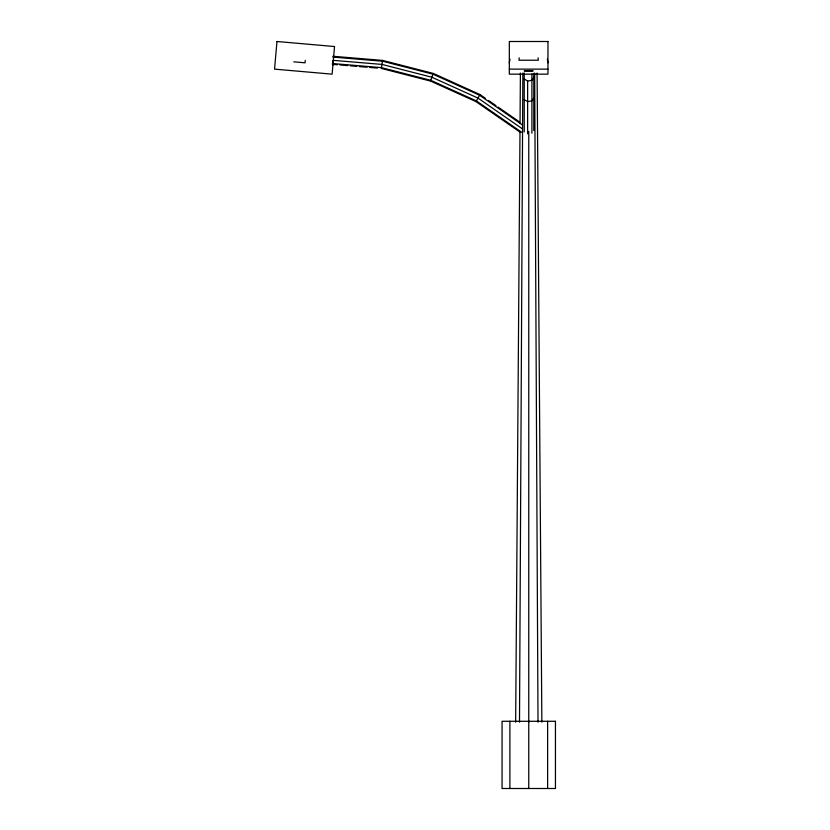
<?xml version="1.0" encoding="UTF-8"?>
<svg xmlns="http://www.w3.org/2000/svg" width="830" height="830" viewBox="0 0 830 830"><rect width="100%" height="100%" fill="white"/><g stroke="black" fill="none" stroke-linecap="round" stroke-linejoin="round"><path stroke-width="1.25" d="M528.762 722.183L528.762 131.347M519.497 722.183L522.859 73.04M515.658 722.183L519.985 131.347M520.037 123.577L520.41 73.04M305.264 60.383L305.067 62.821L293.779 61.835M519.196 57.83L518.989 60.227L538.307 60.227L538.089 57.83M332.944 56.274L382.63 60.414L381.281 68.413L430.542 81.07L475.984 101.602L520.151 132.209M509.319 62.821L509.973 59.158M430.542 81.07L433.239 73.414L382.63 60.414M475.984 101.602L479.979 94.547L433.239 73.414M533.794 77.242L531.905 80.313L527.631 81.07L524.218 78.943M533.794 98.075L531.905 100.907L527.631 101.602L524.218 99.652M509.319 69.129L547.966 69.129M332.882 57.073L382.495 61.213L432.97 74.171L479.584 95.243L522.122 124.718M333.857 60.403L381.956 64.418L431.891 77.242L477.976 98.075L522.423 128.868M332.374 63.526L381.416 67.624L430.812 80.313L476.379 100.907L521.655 132.271M332.301 64.325L337.457 64.761M340.041 64.968L347.77 65.622M350.353 65.829L356.796 66.369M359.369 66.587L367.099 67.23M369.682 67.448L377.411 68.091M479.979 94.547L485.301 98.231M488.497 100.451L495.946 105.607M498.083 107.091L519.373 121.834M547.323 59.158L547.966 62.821M332.643 60.497L332.892 65.259M537.103 73.04L541.855 722.183M534.665 73.04L538.016 722.183M547.624 721.28L547.624 788.5M533.794 73.393L533.794 130.549M531.905 73.963L531.905 133.174M528.762 721.28L528.762 788.5M527.631 81.07L527.631 133.827M524.218 72.957L524.218 131.98M509.89 721.28L509.89 788.5M276.971 41.5L274.554 69.129L332.114 74.161L334.532 46.532L276.971 41.5M532.943 70.851L524.353 70.851L532.943 70.851M547.966 41.5L509.319 41.5L509.319 74.161L547.966 74.161L547.966 41.5M555.446 721.28L502.067 721.28L502.067 788.5L555.446 788.5L555.446 721.28"/></g></svg>
